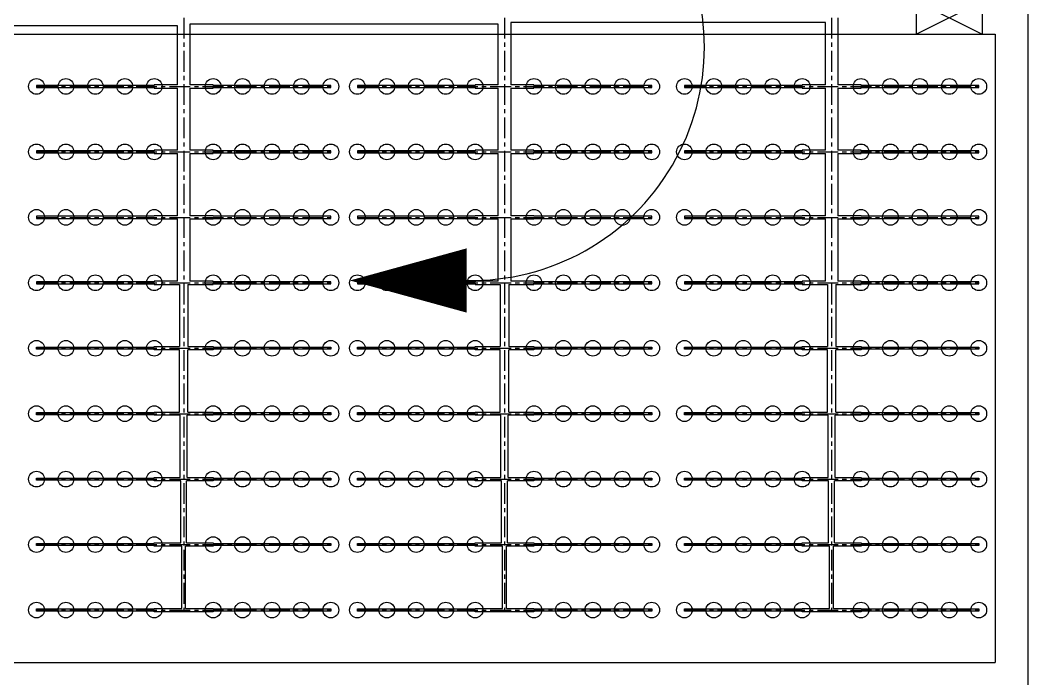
# Model space of a CAD drawing. Header units: millimetres. Extents: x -299291 to 688124, y -407813 to 623474.
# Drawn here: x 251554 to 266959, y 217580 to 227644 of the extents above; entities that cross this region are included whole.
import ezdxf

# ---------------------------------------------------------------- set-up
doc = ezdxf.new("R2010")
doc.units = ezdxf.units.MM
doc.linetypes.add('CENTER', pattern=[50.8, 31.75, -6.35, 6.35, -6.35])
doc.layers.add('轴线', color=6, linetype='CENTER')

msp = doc.modelspace()

# ---------------------------------------------------------------- linework, layer by layer
at = {"lineweight": -3}
for p, q in [((266959.037, 241082.906), (266959.037, 215182.062)), ((266459.037, 227431.406), (266459.037, 217830.406))]:
    msp.add_line(p, q, dxfattribs=at)
at = {"ltscale": 10}
for p, q in [((253959.037, 227556.406), (249149.037, 227556.406)), ((253959.037, 226656.406), (253959.037, 227556.406)), ((254149.037, 227581.406), (254149.037, 226656.406)), ((258864.037, 227581.406), (254149.037, 227581.406)), ((258864.037, 226656.406), (258864.037, 227581.406)), ((259054.037, 227606.406), (259054.037, 226656.406)), ((263864.037, 227606.406), (259054.037, 227606.406)), ((263864.037, 226656.406), (263864.037, 227606.406)), ((264054.037, 227681.406), (264054.037, 226656.406)), ((251804.037, 226647.406), (251804.037, 226615.406)), ((253604.037, 226647.406), (251804.037, 226647.406)), ((251804.037, 226615.406), (253604.037, 226615.406)), ((253959.037, 226656.406), (253604.037, 226656.406)), ((253604.037, 226656.406), (253604.037, 226647.406)), ((253604.037, 226615.406), (253604.037, 226606.406)), ((254504.037, 226656.406), (254149.037, 226656.406)), ((254504.037, 226647.406), (254504.037, 226656.406)), ((256304.037, 226647.406), (254504.037, 226647.406)), ((254504.037, 226606.406), (254504.037, 226615.406)), ((254504.037, 226615.406), (256304.037, 226615.406)), ((256304.037, 226615.406), (256304.037, 226647.406)), ((256709.037, 226647.406), (256709.037, 226615.406)), ((258509.037, 226647.406), (256709.037, 226647.406)), ((256709.037, 226615.406), (258509.037, 226615.406)), ((258864.037, 226656.406), (258509.037, 226656.406)), ((258509.037, 226656.406), (258509.037, 226647.406)), ((258509.037, 226615.406), (258509.037, 226606.406)), ((259409.037, 226656.406), (259054.037, 226656.406)), ((259409.037, 226647.406), (259409.037, 226656.406)), ((261209.037, 226647.406), (259409.037, 226647.406)), ((259409.037, 226606.406), (259409.037, 226615.406)), ((259409.037, 226615.406), (261209.037, 226615.406)), ((261209.037, 226615.406), (261209.037, 226647.406)), ((261709.037, 226647.406), (261709.037, 226615.406)), ((263509.037, 226647.406), (261709.037, 226647.406)), ((261709.037, 226615.406), (263509.037, 226615.406)), ((263864.037, 226656.406), (263509.037, 226656.406)), ((263509.037, 226656.406), (263509.037, 226647.406)), ((263509.037, 226615.406), (263509.037, 226606.406)), ((264409.037, 226656.406), (264054.037, 226656.406)), ((264409.037, 226647.406), (264409.037, 226656.406)), ((266209.037, 226647.406), (264409.037, 226647.406)), ((264409.037, 226606.406), (264409.037, 226615.406)), ((264409.037, 226615.406), (266209.037, 226615.406)), ((266209.037, 226615.406), (266209.037, 226647.406)), ((253604.037, 226606.406), (253959.037, 226606.406)), ((253959.037, 225656.406), (253959.037, 226606.406)), ((254149.037, 226606.406), (254504.037, 226606.406)), ((254149.037, 226606.406), (254149.037, 225656.406)), ((258509.037, 226606.406), (258864.037, 226606.406)), ((258864.037, 225656.406), (258864.037, 226606.406)), ((259054.037, 226606.406), (259409.037, 226606.406)), ((259054.037, 226606.406), (259054.037, 225656.406)), ((263509.037, 226606.406), (263864.037, 226606.406)), ((263864.037, 225656.406), (263864.037, 226606.406)), ((264054.037, 226606.406), (264409.037, 226606.406)), ((264054.037, 226606.406), (264054.037, 225656.406)), ((251804.037, 225647.406), (251804.037, 225615.406)), ((253604.037, 225647.406), (251804.037, 225647.406)), ((251804.037, 225615.406), (253604.037, 225615.406)), ((253959.037, 225656.406), (253604.037, 225656.406)), ((253604.037, 225656.406), (253604.037, 225647.406)), ((253604.037, 225615.406), (253604.037, 225606.406)), ((253604.037, 225606.406), (253959.037, 225606.406)), ((253959.037, 224656.406), (253959.037, 225606.406)), ((254504.037, 225656.406), (254149.037, 225656.406)), ((254149.037, 225606.406), (254504.037, 225606.406)), ((254149.037, 225606.406), (254149.037, 224656.406)), ((254504.037, 225647.406), (254504.037, 225656.406)), ((256304.037, 225647.406), (254504.037, 225647.406)), ((254504.037, 225606.406), (254504.037, 225615.406)), ((254504.037, 225615.406), (256304.037, 225615.406)), ((256304.037, 225615.406), (256304.037, 225647.406)), ((256709.037, 225647.406), (256709.037, 225615.406)), ((258509.037, 225647.406), (256709.037, 225647.406)), ((256709.037, 225615.406), (258509.037, 225615.406)), ((258864.037, 225656.406), (258509.037, 225656.406)), ((258509.037, 225656.406), (258509.037, 225647.406)), ((258509.037, 225615.406), (258509.037, 225606.406)), ((258509.037, 225606.406), (258864.037, 225606.406)), ((258864.037, 224656.406), (258864.037, 225606.406)), ((259409.037, 225656.406), (259054.037, 225656.406)), ((259054.037, 225606.406), (259409.037, 225606.406)), ((259054.037, 225606.406), (259054.037, 224656.406)), ((259409.037, 225647.406), (259409.037, 225656.406)), ((261209.037, 225647.406), (259409.037, 225647.406)), ((259409.037, 225606.406), (259409.037, 225615.406)), ((259409.037, 225615.406), (261209.037, 225615.406)), ((261209.037, 225615.406), (261209.037, 225647.406)), ((261709.037, 225647.406), (261709.037, 225615.406)), ((263509.037, 225647.406), (261709.037, 225647.406)), ((261709.037, 225615.406), (263509.037, 225615.406)), ((263864.037, 225656.406), (263509.037, 225656.406)), ((263509.037, 225656.406), (263509.037, 225647.406)), ((263509.037, 225615.406), (263509.037, 225606.406)), ((263509.037, 225606.406), (263864.037, 225606.406)), ((263864.037, 224656.406), (263864.037, 225606.406)), ((264409.037, 225656.406), (264054.037, 225656.406)), ((264054.037, 225606.406), (264409.037, 225606.406)), ((264054.037, 225606.406), (264054.037, 224656.406)), ((264409.037, 225647.406), (264409.037, 225656.406)), ((266209.037, 225647.406), (264409.037, 225647.406)), ((264409.037, 225606.406), (264409.037, 225615.406)), ((264409.037, 225615.406), (266209.037, 225615.406)), ((266209.037, 225615.406), (266209.037, 225647.406)), ((251804.037, 224647.406), (251804.037, 224615.406)), ((253604.037, 224647.406), (251804.037, 224647.406)), ((251804.037, 224615.406), (253604.037, 224615.406)), ((253959.037, 224656.406), (253604.037, 224656.406)), ((253604.037, 224656.406), (253604.037, 224647.406)), ((253604.037, 224615.406), (253604.037, 224606.406)), ((253604.037, 224606.406), (253959.037, 224606.406)), ((253959.037, 223656.406), (253959.037, 224606.406)), ((254504.037, 224656.406), (254149.037, 224656.406)), ((254149.037, 224606.406), (254504.037, 224606.406)), ((254149.037, 224606.406), (254149.037, 223656.406)), ((254504.037, 224647.406), (254504.037, 224656.406)), ((256304.037, 224647.406), (254504.037, 224647.406)), ((254504.037, 224606.406), (254504.037, 224615.406)), ((254504.037, 224615.406), (256304.037, 224615.406)), ((256304.037, 224615.406), (256304.037, 224647.406)), ((256709.037, 224647.406), (256709.037, 224615.406)), ((258509.037, 224647.406), (256709.037, 224647.406)), ((256709.037, 224615.406), (258509.037, 224615.406)), ((258864.037, 224656.406), (258509.037, 224656.406)), ((258509.037, 224656.406), (258509.037, 224647.406)), ((258509.037, 224615.406), (258509.037, 224606.406)), ((258509.037, 224606.406), (258864.037, 224606.406)), ((258864.037, 223656.406), (258864.037, 224606.406)), ((259409.037, 224656.406), (259054.037, 224656.406)), ((259054.037, 224606.406), (259409.037, 224606.406)), ((259054.037, 224606.406), (259054.037, 223656.406)), ((259409.037, 224647.406), (259409.037, 224656.406)), ((261209.037, 224647.406), (259409.037, 224647.406)), ((259409.037, 224606.406), (259409.037, 224615.406)), ((259409.037, 224615.406), (261209.037, 224615.406)), ((261209.037, 224615.406), (261209.037, 224647.406)), ((261709.037, 224647.406), (261709.037, 224615.406)), ((263509.037, 224647.406), (261709.037, 224647.406)), ((261709.037, 224615.406), (263509.037, 224615.406)), ((263864.037, 224656.406), (263509.037, 224656.406)), ((263509.037, 224656.406), (263509.037, 224647.406)), ((263509.037, 224615.406), (263509.037, 224606.406)), ((263509.037, 224606.406), (263864.037, 224606.406)), ((263864.037, 223656.406), (263864.037, 224606.406)), ((264409.037, 224656.406), (264054.037, 224656.406)), ((264054.037, 224606.406), (264409.037, 224606.406)), ((264054.037, 224606.406), (264054.037, 223656.406)), ((264409.037, 224647.406), (264409.037, 224656.406)), ((266209.037, 224647.406), (264409.037, 224647.406)), ((264409.037, 224606.406), (264409.037, 224615.406)), ((264409.037, 224615.406), (266209.037, 224615.406)), ((266209.037, 224615.406), (266209.037, 224647.406)), ((251804.037, 223647.406), (251804.037, 223615.406)), ((253604.037, 223647.406), (251804.037, 223647.406)), ((251804.037, 223615.406), (253604.037, 223615.406)), ((253959.037, 223656.406), (253604.037, 223656.406)), ((253604.037, 223656.406), (253604.037, 223647.406)), ((253604.037, 223615.406), (253604.037, 223606.406)), ((253604.037, 223606.406), (253989.037, 223606.406)), ((253989.037, 223606.406), (253989.037, 222656.406)), ((254119.037, 223606.406), (254504.037, 223606.406)), ((254119.037, 223606.406), (254119.037, 222656.406)), ((254504.037, 223656.406), (254149.037, 223656.406)), ((254504.037, 223647.406), (254504.037, 223656.406)), ((256304.037, 223647.406), (254504.037, 223647.406)), ((254504.037, 223606.406), (254504.037, 223615.406)), ((254504.037, 223615.406), (256304.037, 223615.406)), ((256304.037, 223615.406), (256304.037, 223647.406)), ((256709.037, 223647.406), (256709.037, 223615.406)), ((258509.037, 223647.406), (256709.037, 223647.406)), ((256709.037, 223615.406), (258509.037, 223615.406)), ((258864.037, 223656.406), (258509.037, 223656.406)), ((258509.037, 223656.406), (258509.037, 223647.406)), ((258509.037, 223615.406), (258509.037, 223606.406)), ((258509.037, 223606.406), (258894.037, 223606.406)), ((258894.037, 223606.406), (258894.037, 222656.406)), ((259024.037, 223606.406), (259409.037, 223606.406)), ((259024.037, 223606.406), (259024.037, 222656.406)), ((259409.037, 223656.406), (259054.037, 223656.406)), ((259409.037, 223647.406), (259409.037, 223656.406)), ((261209.037, 223647.406), (259409.037, 223647.406)), ((259409.037, 223606.406), (259409.037, 223615.406)), ((259409.037, 223615.406), (261209.037, 223615.406)), ((261209.037, 223615.406), (261209.037, 223647.406)), ((261709.037, 223647.406), (261709.037, 223615.406)), ((263509.037, 223647.406), (261709.037, 223647.406)), ((261709.037, 223615.406), (263509.037, 223615.406)), ((263864.037, 223656.406), (263509.037, 223656.406)), ((263509.037, 223656.406), (263509.037, 223647.406)), ((263509.037, 223615.406), (263509.037, 223606.406)), ((263509.037, 223606.406), (263894.037, 223606.406)), ((263894.037, 223606.406), (263894.037, 222656.406)), ((264024.037, 223606.406), (264409.037, 223606.406)), ((264024.037, 223606.406), (264024.037, 222656.406)), ((264409.037, 223656.406), (264054.037, 223656.406)), ((264409.037, 223647.406), (264409.037, 223656.406)), ((266209.037, 223647.406), (264409.037, 223647.406)), ((264409.037, 223606.406), (264409.037, 223615.406)), ((264409.037, 223615.406), (266209.037, 223615.406)), ((266209.037, 223615.406), (266209.037, 223647.406)), ((251804.037, 222615.406), (251804.037, 222647.406)), ((251804.037, 222647.406), (253604.037, 222647.406)), ((253604.037, 222615.406), (251804.037, 222615.406)), ((253604.037, 222647.406), (253604.037, 222656.406)), ((253604.037, 222656.406), (253989.037, 222656.406)), ((253604.037, 222606.406), (253604.037, 222615.406)), ((253989.037, 222606.406), (253604.037, 222606.406)), ((253989.037, 221656.406), (253989.037, 222606.406)), ((254119.037, 222656.406), (254504.037, 222656.406)), ((254504.037, 222606.406), (254119.037, 222606.406)), ((254119.037, 221656.406), (254119.037, 222606.406)), ((254504.037, 222656.406), (254504.037, 222647.406)), ((254504.037, 222647.406), (256304.037, 222647.406)), ((256304.037, 222615.406), (254504.037, 222615.406)), ((254504.037, 222615.406), (254504.037, 222606.406)), ((256304.037, 222647.406), (256304.037, 222615.406)), ((256709.037, 222615.406), (256709.037, 222647.406)), ((256709.037, 222647.406), (258509.037, 222647.406)), ((258509.037, 222615.406), (256709.037, 222615.406)), ((258509.037, 222647.406), (258509.037, 222656.406)), ((258509.037, 222656.406), (258894.037, 222656.406)), ((258509.037, 222606.406), (258509.037, 222615.406)), ((258894.037, 222606.406), (258509.037, 222606.406)), ((258894.037, 221656.406), (258894.037, 222606.406)), ((259024.037, 222656.406), (259409.037, 222656.406)), ((259409.037, 222606.406), (259024.037, 222606.406)), ((259024.037, 221656.406), (259024.037, 222606.406)), ((259409.037, 222656.406), (259409.037, 222647.406)), ((259409.037, 222647.406), (261209.037, 222647.406)), ((261209.037, 222615.406), (259409.037, 222615.406)), ((259409.037, 222615.406), (259409.037, 222606.406)), ((261209.037, 222647.406), (261209.037, 222615.406)), ((261709.037, 222615.406), (261709.037, 222647.406)), ((261709.037, 222647.406), (263509.037, 222647.406)), ((263509.037, 222615.406), (261709.037, 222615.406)), ((263509.037, 222647.406), (263509.037, 222656.406)), ((263509.037, 222656.406), (263894.037, 222656.406)), ((263509.037, 222606.406), (263509.037, 222615.406)), ((263894.037, 222606.406), (263509.037, 222606.406)), ((263894.037, 221656.406), (263894.037, 222606.406)), ((264024.037, 222656.406), (264409.037, 222656.406)), ((264409.037, 222606.406), (264024.037, 222606.406)), ((264024.037, 221656.406), (264024.037, 222606.406)), ((264409.037, 222656.406), (264409.037, 222647.406)), ((264409.037, 222647.406), (266209.037, 222647.406)), ((266209.037, 222615.406), (264409.037, 222615.406)), ((264409.037, 222615.406), (264409.037, 222606.406)), ((266209.037, 222647.406), (266209.037, 222615.406)), ((251804.037, 221615.406), (251804.037, 221647.406)), ((251804.037, 221647.406), (253604.037, 221647.406)), ((253604.037, 221615.406), (251804.037, 221615.406)), ((253604.037, 221647.406), (253604.037, 221656.406)), ((253604.037, 221656.406), (253989.037, 221656.406)), ((253604.037, 221606.406), (253604.037, 221615.406)), ((253999.037, 221606.406), (253604.037, 221606.406)), ((253999.037, 220656.406), (253999.037, 221606.406)), ((254504.037, 221606.406), (254109.037, 221606.406)), ((254109.037, 220656.406), (254109.037, 221606.406)), ((254119.037, 221656.406), (254504.037, 221656.406)), ((254504.037, 221656.406), (254504.037, 221647.406)), ((254504.037, 221647.406), (256304.037, 221647.406)), ((256304.037, 221615.406), (254504.037, 221615.406)), ((254504.037, 221615.406), (254504.037, 221606.406)), ((256304.037, 221647.406), (256304.037, 221615.406)), ((256709.037, 221615.406), (256709.037, 221647.406)), ((256709.037, 221647.406), (258509.037, 221647.406)), ((258509.037, 221615.406), (256709.037, 221615.406)), ((258509.037, 221647.406), (258509.037, 221656.406)), ((258509.037, 221656.406), (258894.037, 221656.406)), ((258509.037, 221606.406), (258509.037, 221615.406)), ((258904.037, 221606.406), (258509.037, 221606.406)), ((258904.037, 220656.406), (258904.037, 221606.406)), ((259409.037, 221606.406), (259014.037, 221606.406)), ((259014.037, 220656.406), (259014.037, 221606.406)), ((259024.037, 221656.406), (259409.037, 221656.406)), ((259409.037, 221656.406), (259409.037, 221647.406)), ((259409.037, 221647.406), (261209.037, 221647.406)), ((261209.037, 221615.406), (259409.037, 221615.406)), ((259409.037, 221615.406), (259409.037, 221606.406)), ((261209.037, 221647.406), (261209.037, 221615.406)), ((261709.037, 221615.406), (261709.037, 221647.406)), ((261709.037, 221647.406), (263509.037, 221647.406)), ((263509.037, 221615.406), (261709.037, 221615.406)), ((263509.037, 221647.406), (263509.037, 221656.406)), ((263509.037, 221656.406), (263894.037, 221656.406)), ((263509.037, 221606.406), (263509.037, 221615.406)), ((263904.037, 221606.406), (263509.037, 221606.406)), ((263904.037, 220656.406), (263904.037, 221606.406)), ((264409.037, 221606.406), (264014.037, 221606.406)), ((264014.037, 220656.406), (264014.037, 221606.406)), ((264024.037, 221656.406), (264409.037, 221656.406)), ((264409.037, 221656.406), (264409.037, 221647.406)), ((264409.037, 221647.406), (266209.037, 221647.406)), ((266209.037, 221615.406), (264409.037, 221615.406)), ((264409.037, 221615.406), (264409.037, 221606.406)), ((266209.037, 221647.406), (266209.037, 221615.406)), ((251804.037, 220615.406), (251804.037, 220647.406)), ((251804.037, 220647.406), (253604.037, 220647.406)), ((253604.037, 220615.406), (251804.037, 220615.406)), ((253604.037, 220647.406), (253604.037, 220656.406)), ((253604.037, 220656.406), (253999.037, 220656.406)), ((253604.037, 220606.406), (253604.037, 220615.406)), ((254009.037, 220606.406), (253604.037, 220606.406)), ((254009.037, 219656.406), (254009.037, 220606.406)), ((254504.037, 220606.406), (254099.037, 220606.406)), ((254099.037, 219656.406), (254099.037, 220606.406)), ((254109.037, 220656.406), (254504.037, 220656.406)), ((254504.037, 220656.406), (254504.037, 220647.406)), ((254504.037, 220647.406), (256304.037, 220647.406)), ((256304.037, 220615.406), (254504.037, 220615.406)), ((254504.037, 220615.406), (254504.037, 220606.406)), ((256304.037, 220647.406), (256304.037, 220615.406)), ((256709.037, 220615.406), (256709.037, 220647.406)), ((256709.037, 220647.406), (258509.037, 220647.406)), ((258509.037, 220615.406), (256709.037, 220615.406)), ((258509.037, 220647.406), (258509.037, 220656.406)), ((258509.037, 220656.406), (258904.037, 220656.406)), ((258509.037, 220606.406), (258509.037, 220615.406)), ((258914.037, 220606.406), (258509.037, 220606.406)), ((258914.037, 219656.406), (258914.037, 220606.406)), ((259409.037, 220606.406), (259004.037, 220606.406)), ((259004.037, 219656.406), (259004.037, 220606.406)), ((259014.037, 220656.406), (259409.037, 220656.406)), ((259409.037, 220656.406), (259409.037, 220647.406)), ((259409.037, 220647.406), (261209.037, 220647.406)), ((261209.037, 220615.406), (259409.037, 220615.406)), ((259409.037, 220615.406), (259409.037, 220606.406)), ((261209.037, 220647.406), (261209.037, 220615.406)), ((261709.037, 220615.406), (261709.037, 220647.406)), ((261709.037, 220647.406), (263509.037, 220647.406)), ((263509.037, 220615.406), (261709.037, 220615.406)), ((263509.037, 220647.406), (263509.037, 220656.406)), ((263509.037, 220656.406), (263904.037, 220656.406)), ((263509.037, 220606.406), (263509.037, 220615.406)), ((263914.037, 220606.406), (263509.037, 220606.406)), ((263914.037, 219656.406), (263914.037, 220606.406)), ((264409.037, 220606.406), (264004.037, 220606.406)), ((264004.037, 219656.406), (264004.037, 220606.406)), ((264014.037, 220656.406), (264409.037, 220656.406)), ((264409.037, 220656.406), (264409.037, 220647.406)), ((264409.037, 220647.406), (266209.037, 220647.406)), ((266209.037, 220615.406), (264409.037, 220615.406)), ((264409.037, 220615.406), (264409.037, 220606.406)), ((266209.037, 220647.406), (266209.037, 220615.406)), ((251804.037, 219615.406), (251804.037, 219647.406)), ((251804.037, 219647.406), (253604.037, 219647.406)), ((253604.037, 219615.406), (251804.037, 219615.406)), ((253604.037, 219647.406), (253604.037, 219656.406)), ((253604.037, 219656.406), (254009.037, 219656.406)), ((253604.037, 219606.406), (253604.037, 219615.406)), ((254024.037, 219606.406), (253604.037, 219606.406)), ((254024.037, 218656.406), (254024.037, 219606.406)), ((254084.037, 218656.406), (254084.037, 219606.406)), ((254504.037, 219606.406), (254084.037, 219606.406)), ((254099.037, 219656.406), (254504.037, 219656.406)), ((254504.037, 219656.406), (254504.037, 219647.406)), ((254504.037, 219647.406), (256304.037, 219647.406)), ((256304.037, 219615.406), (254504.037, 219615.406)), ((254504.037, 219615.406), (254504.037, 219606.406)), ((256304.037, 219647.406), (256304.037, 219615.406)), ((256709.037, 219615.406), (256709.037, 219647.406)), ((256709.037, 219647.406), (258509.037, 219647.406)), ((258509.037, 219615.406), (256709.037, 219615.406)), ((258509.037, 219647.406), (258509.037, 219656.406)), ((258509.037, 219656.406), (258914.037, 219656.406)), ((258509.037, 219606.406), (258509.037, 219615.406)), ((258929.037, 219606.406), (258509.037, 219606.406)), ((258929.037, 218656.406), (258929.037, 219606.406)), ((258989.037, 218656.406), (258989.037, 219606.406)), ((259409.037, 219606.406), (258989.037, 219606.406)), ((259004.037, 219656.406), (259409.037, 219656.406)), ((259409.037, 219656.406), (259409.037, 219647.406)), ((259409.037, 219647.406), (261209.037, 219647.406)), ((261209.037, 219615.406), (259409.037, 219615.406)), ((259409.037, 219615.406), (259409.037, 219606.406)), ((261209.037, 219647.406), (261209.037, 219615.406)), ((261709.037, 219615.406), (261709.037, 219647.406)), ((261709.037, 219647.406), (263509.037, 219647.406)), ((263509.037, 219615.406), (261709.037, 219615.406)), ((263509.037, 219647.406), (263509.037, 219656.406)), ((263509.037, 219656.406), (263914.037, 219656.406)), ((263509.037, 219606.406), (263509.037, 219615.406)), ((263929.037, 219606.406), (263509.037, 219606.406)), ((263929.037, 218656.406), (263929.037, 219606.406)), ((263989.037, 218656.406), (263989.037, 219606.406)), ((264409.037, 219606.406), (263989.037, 219606.406)), ((264004.037, 219656.406), (264409.037, 219656.406)), ((264409.037, 219656.406), (264409.037, 219647.406)), ((264409.037, 219647.406), (266209.037, 219647.406)), ((266209.037, 219615.406), (264409.037, 219615.406)), ((264409.037, 219615.406), (264409.037, 219606.406)), ((266209.037, 219647.406), (266209.037, 219615.406)), ((251804.037, 218615.406), (251804.037, 218647.406)), ((251804.037, 218647.406), (253604.037, 218647.406)), ((253604.037, 218615.406), (251804.037, 218615.406)), ((253604.037, 218647.406), (253604.037, 218656.406)), ((253604.037, 218656.406), (254024.037, 218656.406)), ((253604.037, 218606.406), (253604.037, 218615.406)), ((254504.037, 218606.406), (253604.037, 218606.406)), ((254084.037, 218656.406), (254504.037, 218656.406)), ((254504.037, 218656.406), (254504.037, 218647.406)), ((254504.037, 218647.406), (256304.037, 218647.406)), ((256304.037, 218615.406), (254504.037, 218615.406)), ((254504.037, 218615.406), (254504.037, 218606.406)), ((256304.037, 218647.406), (256304.037, 218615.406)), ((256709.037, 218615.406), (256709.037, 218647.406)), ((256709.037, 218647.406), (258509.037, 218647.406)), ((258509.037, 218615.406), (256709.037, 218615.406)), ((258509.037, 218647.406), (258509.037, 218656.406)), ((258509.037, 218656.406), (258929.037, 218656.406)), ((258509.037, 218606.406), (258509.037, 218615.406)), ((259409.037, 218606.406), (258509.037, 218606.406)), ((258989.037, 218656.406), (259409.037, 218656.406)), ((259409.037, 218656.406), (259409.037, 218647.406)), ((259409.037, 218647.406), (261209.037, 218647.406)), ((261209.037, 218615.406), (259409.037, 218615.406)), ((259409.037, 218615.406), (259409.037, 218606.406)), ((261209.037, 218647.406), (261209.037, 218615.406)), ((261709.037, 218615.406), (261709.037, 218647.406)), ((261709.037, 218647.406), (263509.037, 218647.406)), ((263509.037, 218615.406), (261709.037, 218615.406)), ((263509.037, 218647.406), (263509.037, 218656.406)), ((263509.037, 218656.406), (263929.037, 218656.406)), ((263509.037, 218606.406), (263509.037, 218615.406)), ((264409.037, 218606.406), (263509.037, 218606.406)), ((263989.037, 218656.406), (264409.037, 218656.406)), ((264409.037, 218656.406), (264409.037, 218647.406)), ((264409.037, 218647.406), (266209.037, 218647.406)), ((266209.037, 218615.406), (264409.037, 218615.406)), ((264409.037, 218615.406), (264409.037, 218606.406)), ((266209.037, 218647.406), (266209.037, 218615.406))]:
    msp.add_line(p, q, dxfattribs=at)
at = {"lineweight": -3, "ltscale": 100}
for p, q in [((186459.037, 227431.406), (266459.037, 227431.406)), ((186459.037, 227431.406), (266459.037, 227431.406)), ((186459.037, 227431.406), (266459.037, 227431.406)), ((186459.037, 217830.406), (266459.037, 217830.406))]:
    msp.add_line(p, q, dxfattribs=at)
at = {"color": 7, "lineweight": -3}
msp.add_lwpolyline([(258378.292, 223666.57, 981.097, 0, 0), (256595.104, 223666.57, 0, 0, 0)], format="xyseb", dxfattribs=at)
at = {"ltscale": 10}
for centre in [(251804.037, 226631.406), (252254.037, 226631.406), (252704.037, 226631.406), (253154.037, 226631.406), (253604.037, 226631.406), (254504.037, 226631.406), (254954.037, 226631.406), (255404.037, 226631.406), (255854.037, 226631.406), (256304.037, 226631.406), (256709.037, 226631.406), (257159.037, 226631.406), (257609.037, 226631.406), (258059.037, 226631.406), (258509.037, 226631.406), (259409.037, 226631.406), (259859.037, 226631.406), (260309.037, 226631.406), (260759.037, 226631.406), (261209.037, 226631.406), (261709.037, 226631.406), (262159.037, 226631.406), (262609.037, 226631.406), (263059.037, 226631.406), (263509.037, 226631.406), (264409.037, 226631.406), (264859.037, 226631.406), (265309.037, 226631.406), (265759.037, 226631.406), (266209.037, 226631.406), (251804.037, 225631.406), (252254.037, 225631.406), (252704.037, 225631.406), (253154.037, 225631.406), (253604.037, 225631.406), (254504.037, 225631.406), (254954.037, 225631.406), (255404.037, 225631.406), (255854.037, 225631.406), (256304.037, 225631.406), (256709.037, 225631.406), (257159.037, 225631.406), (257609.037, 225631.406), (258059.037, 225631.406), (258509.037, 225631.406), (259409.037, 225631.406), (259859.037, 225631.406), (260309.037, 225631.406), (260759.037, 225631.406), (261209.037, 225631.406), (261709.037, 225631.406), (262159.037, 225631.406), (262609.037, 225631.406), (263059.037, 225631.406), (263509.037, 225631.406), (264409.037, 225631.406), (264859.037, 225631.406), (265309.037, 225631.406), (265759.037, 225631.406), (266209.037, 225631.406), (251804.037, 224631.406), (252254.037, 224631.406), (252704.037, 224631.406), (253154.037, 224631.406), (253604.037, 224631.406), (254504.037, 224631.406), (254954.037, 224631.406), (255404.037, 224631.406), (255854.037, 224631.406), (256304.037, 224631.406), (256709.037, 224631.406), (257159.037, 224631.406), (257609.037, 224631.406), (258059.037, 224631.406), (258509.037, 224631.406), (259409.037, 224631.406), (259859.037, 224631.406), (260309.037, 224631.406), (260759.037, 224631.406), (261209.037, 224631.406), (261709.037, 224631.406), (262159.037, 224631.406), (262609.037, 224631.406), (263059.037, 224631.406), (263509.037, 224631.406), (264409.037, 224631.406), (264859.037, 224631.406), (265309.037, 224631.406), (265759.037, 224631.406), (266209.037, 224631.406), (251804.037, 223631.406), (252254.037, 223631.406), (252704.037, 223631.406), (253154.037, 223631.406), (253604.037, 223631.406), (254504.037, 223631.406), (254954.037, 223631.406), (255404.037, 223631.406), (255854.037, 223631.406), (256304.037, 223631.406), (256709.037, 223631.406), (257159.037, 223631.406), (257609.037, 223631.406), (258059.037, 223631.406), (258509.037, 223631.406), (259409.037, 223631.406), (259859.037, 223631.406), (260309.037, 223631.406), (260759.037, 223631.406), (261209.037, 223631.406), (261709.037, 223631.406), (262159.037, 223631.406), (262609.037, 223631.406), (263059.037, 223631.406), (263509.037, 223631.406), (264409.037, 223631.406), (264859.037, 223631.406), (265309.037, 223631.406), (265759.037, 223631.406), (266209.037, 223631.406), (251804.037, 222631.406), (252254.037, 222631.406), (252704.037, 222631.406), (253154.037, 222631.406), (253604.037, 222631.406), (254504.037, 222631.406), (254954.037, 222631.406), (255404.037, 222631.406), (255854.037, 222631.406), (256304.037, 222631.406), (256709.037, 222631.406), (257159.037, 222631.406), (257609.037, 222631.406), (258059.037, 222631.406), (258509.037, 222631.406), (259409.037, 222631.406), (259859.037, 222631.406), (260309.037, 222631.406), (260759.037, 222631.406), (261209.037, 222631.406), (261709.037, 222631.406), (262159.037, 222631.406), (262609.037, 222631.406), (263059.037, 222631.406), (263509.037, 222631.406), (264409.037, 222631.406), (264859.037, 222631.406), (265309.037, 222631.406), (265759.037, 222631.406), (266209.037, 222631.406), (251804.037, 221631.406), (252254.037, 221631.406), (252704.037, 221631.406), (253154.037, 221631.406), (253604.037, 221631.406), (254504.037, 221631.406), (254954.037, 221631.406), (255404.037, 221631.406), (255854.037, 221631.406), (256304.037, 221631.406), (256709.037, 221631.406), (257159.037, 221631.406), (257609.037, 221631.406), (258059.037, 221631.406), (258509.037, 221631.406), (259409.037, 221631.406), (259859.037, 221631.406), (260309.037, 221631.406), (260759.037, 221631.406), (261209.037, 221631.406), (261709.037, 221631.406), (262159.037, 221631.406), (262609.037, 221631.406), (263059.037, 221631.406), (263509.037, 221631.406), (264409.037, 221631.406), (264859.037, 221631.406), (265309.037, 221631.406), (265759.037, 221631.406), (266209.037, 221631.406), (251804.037, 220631.406), (252254.037, 220631.406), (252704.037, 220631.406), (253154.037, 220631.406), (253604.037, 220631.406), (254504.037, 220631.406), (254954.037, 220631.406), (255404.037, 220631.406), (255854.037, 220631.406), (256304.037, 220631.406), (256709.037, 220631.406), (257159.037, 220631.406), (257609.037, 220631.406), (258059.037, 220631.406), (258509.037, 220631.406), (259409.037, 220631.406), (259859.037, 220631.406), (260309.037, 220631.406), (260759.037, 220631.406), (261209.037, 220631.406), (261709.037, 220631.406), (262159.037, 220631.406), (262609.037, 220631.406), (263059.037, 220631.406), (263509.037, 220631.406), (264409.037, 220631.406), (264859.037, 220631.406), (265309.037, 220631.406), (265759.037, 220631.406), (266209.037, 220631.406), (251804.037, 219631.406), (252254.037, 219631.406), (252704.037, 219631.406), (253154.037, 219631.406), (253604.037, 219631.406), (254504.037, 219631.406), (254954.037, 219631.406), (255404.037, 219631.406), (255854.037, 219631.406), (256304.037, 219631.406), (256709.037, 219631.406), (257159.037, 219631.406), (257609.037, 219631.406), (258059.037, 219631.406), (258509.037, 219631.406), (259409.037, 219631.406), (259859.037, 219631.406), (260309.037, 219631.406), (260759.037, 219631.406), (261209.037, 219631.406), (261709.037, 219631.406), (262159.037, 219631.406), (262609.037, 219631.406), (263059.037, 219631.406), (263509.037, 219631.406), (264409.037, 219631.406), (264859.037, 219631.406), (265309.037, 219631.406), (265759.037, 219631.406), (266209.037, 219631.406), (251804.037, 218631.406), (252254.037, 218631.406), (252704.037, 218631.406), (253154.037, 218631.406), (253604.037, 218631.406), (254504.037, 218631.406), (254954.037, 218631.406), (255404.037, 218631.406), (255854.037, 218631.406), (256304.037, 218631.406), (256709.037, 218631.406), (257159.037, 218631.406), (257609.037, 218631.406), (258059.037, 218631.406), (258509.037, 218631.406), (259409.037, 218631.406), (259859.037, 218631.406), (260309.037, 218631.406), (260759.037, 218631.406), (261209.037, 218631.406), (261709.037, 218631.406), (262159.037, 218631.406), (262609.037, 218631.406), (263059.037, 218631.406), (263509.037, 218631.406), (264409.037, 218631.406), (264859.037, 218631.406), (265309.037, 218631.406), (265759.037, 218631.406), (266209.037, 218631.406)]:
    msp.add_circle(centre, 120, dxfattribs=at)
at = {"color": 7, "lineweight": -3}
msp.add_arc((258448.065, 227231.406), 3565.52, 268.8787302, 91.1212698, dxfattribs=at)
at = {"layer": 'Defpoints', "ltscale": 10}
for p, q in [((265259.037, 227431.406), (265259.037, 227931.406)), ((265259.037, 227931.406), (266259.037, 227431.406)), ((266259.037, 227931.406), (265259.037, 227431.406)), ((266259.037, 227931.406), (266259.037, 227431.406))]:
    msp.add_line(p, q, dxfattribs=at)
at = {"layer": '轴线', "ltscale": 10}
for p, q in [((254054.037, 227681.406), (254054.037, 218631.406)), ((258959.037, 227681.406), (258959.037, 218631.406)), ((263959.037, 227681.406), (263959.037, 218631.406)), ((251804.037, 226631.406), (256304.037, 226631.406)), ((256709.037, 226631.406), (261209.037, 226631.406)), ((261709.037, 226631.406), (266209.037, 226631.406)), ((251804.037, 225631.406), (256304.037, 225631.406)), ((251804.037, 225631.406), (256304.037, 225631.406)), ((256709.037, 225631.406), (261209.037, 225631.406)), ((256709.037, 225631.406), (261209.037, 225631.406)), ((261709.037, 225631.406), (266209.037, 225631.406)), ((261709.037, 225631.406), (266209.037, 225631.406)), ((251804.037, 224631.406), (256304.037, 224631.406)), ((251804.037, 224631.406), (256304.037, 224631.406)), ((256709.037, 224631.406), (261209.037, 224631.406)), ((256709.037, 224631.406), (261209.037, 224631.406)), ((261709.037, 224631.406), (266209.037, 224631.406)), ((261709.037, 224631.406), (266209.037, 224631.406)), ((251804.037, 223631.406), (256304.037, 223631.406)), ((251804.037, 223631.406), (256304.037, 223631.406)), ((256709.037, 223631.406), (261209.037, 223631.406)), ((256709.037, 223631.406), (261209.037, 223631.406)), ((261709.037, 223631.406), (266209.037, 223631.406)), ((261709.037, 223631.406), (266209.037, 223631.406)), ((251804.037, 222631.406), (256304.037, 222631.406)), ((251804.037, 222631.406), (256304.037, 222631.406)), ((256709.037, 222631.406), (261209.037, 222631.406)), ((256709.037, 222631.406), (261209.037, 222631.406)), ((261709.037, 222631.406), (266209.037, 222631.406)), ((261709.037, 222631.406), (266209.037, 222631.406)), ((251804.037, 221631.406), (256304.037, 221631.406)), ((251804.037, 221631.406), (256304.037, 221631.406)), ((256709.037, 221631.406), (261209.037, 221631.406)), ((256709.037, 221631.406), (261209.037, 221631.406)), ((261709.037, 221631.406), (266209.037, 221631.406)), ((261709.037, 221631.406), (266209.037, 221631.406)), ((251804.037, 220631.406), (256304.037, 220631.406)), ((251804.037, 220631.406), (256304.037, 220631.406)), ((256709.037, 220631.406), (261209.037, 220631.406)), ((256709.037, 220631.406), (261209.037, 220631.406)), ((261709.037, 220631.406), (266209.037, 220631.406)), ((261709.037, 220631.406), (266209.037, 220631.406)), ((251804.037, 219631.406), (256304.037, 219631.406)), ((251804.037, 219631.406), (256304.037, 219631.406)), ((256709.037, 219631.406), (261209.037, 219631.406)), ((256709.037, 219631.406), (261209.037, 219631.406)), ((261709.037, 219631.406), (266209.037, 219631.406)), ((261709.037, 219631.406), (266209.037, 219631.406)), ((251804.037, 218631.406), (256304.037, 218631.406)), ((256709.037, 218631.406), (261209.037, 218631.406)), ((261709.037, 218631.406), (266209.037, 218631.406))]:
    msp.add_line(p, q, dxfattribs=at)

doc.saveas('drawing.dxf')
